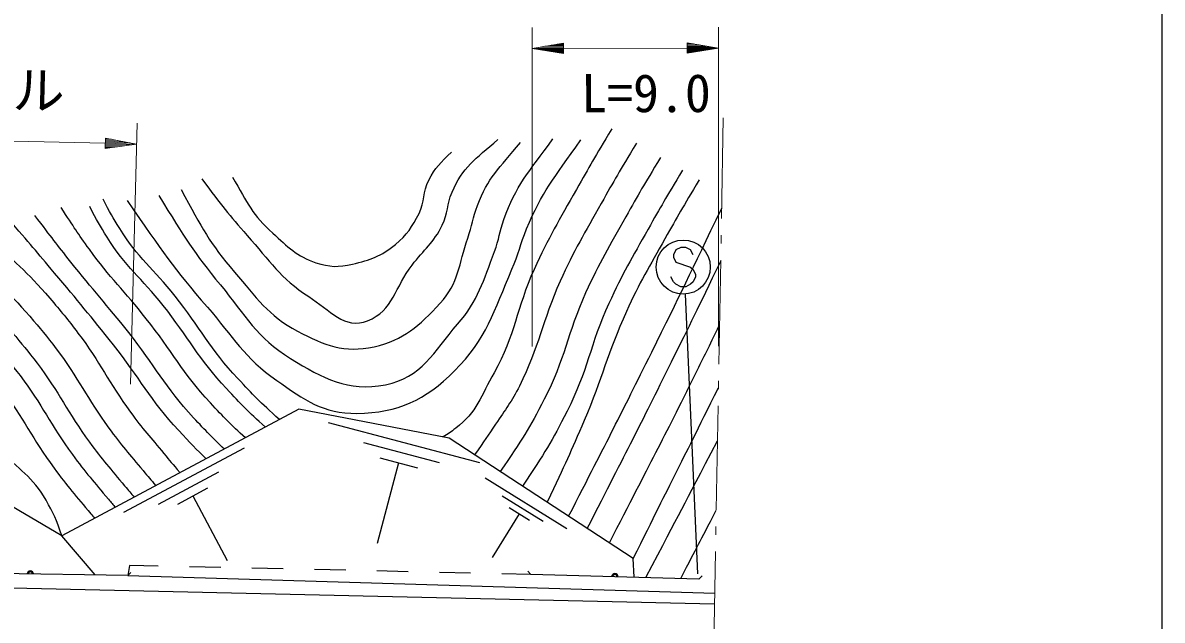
# Model space of a CAD drawing. Units: millimetres, scale not verified. Extents: x 40000 to 680000, y 20000 to 380000.
# Drawn here: x 524277 to 579000, y 307773 to 336471 of the extents above; entities that cross this region are included whole.
import ezdxf
from ezdxf.enums import TextEntityAlignment as Align

# ---------------------------------------------------------------- set-up
doc = ezdxf.new("R2010")
doc.units = ezdxf.units.MM
doc.header["$LTSCALE"] = 1000
for name, color, linetype, lineweight in [('M-BGD', 7, 'Continuous', 25), ('M-BGD-HTXT', 7, 'Continuous', 13), ('M-STR-HTXT', 7, 'Continuous', 13), ('M-STR-STRC', 7, 'Continuous', 25), ('M-TTL-BAND', 7, 'Continuous', 25)]:
    doc.layers.add(name, color=color, linetype=linetype, lineweight=lineweight)
doc.styles.add('ＭＳ ゴシック', font='')
doc.styles.get('ＭＳ ゴシック').set_extended_font_data('MS Gothic')

msp = doc.modelspace()

# ---------------------------------------------------------------- linework, layer by layer
at = {"layer": 'M-BGD'}
for p, q in [((538949, 317272), (546219, 315343)), ((540638, 316305), (544273, 315341)), ((529137, 312967), (534932, 316059)), ((542327, 315338), (541298, 311461)), ((541418, 315579), (543235, 315097)), ((530792, 313353), (533689, 314899)), ((531722, 313354), (533171, 314127)), ((546487, 314616), (550405, 312182)), ((532447, 313740), (534096, 310649)), ((547304, 313747), (549263, 312529)), ((547632, 313181), (548611, 312572)), ((548121, 312877), (546823, 310787)), ((529318, 309920), (504955, 310320)), ((529397, 310407), (529318, 309920)), ((530786, 310376), (529397, 310407)), ((533786, 310308), (532286, 310342)), ((499552, 309870), (557503, 308560)), ((529471, 310067), (529318, 309920)), ((529318, 309920), (557512, 309074)), ((536785, 310240), (535285, 310274)), ((539784, 310172), (538285, 310206)), ((542783, 310104), (541284, 310138)), ((545783, 310036), (544283, 310070)), ((548671, 309970), (547282, 310002)), ((548671, 309970), (548525, 310124)), ((556751, 309752), (548671, 309970)), ((556905, 309898), (556751, 309752))]:
    msp.add_line(p, q, dxfattribs=at)
for points in [[(553633, 309836), (553593, 310735), (544749, 316522), (537542, 317905), (526150, 311827)], [(527751, 309945), (526150, 311827), (523198, 313566), (518491, 315410), (511228, 315427), (508201, 313849), (504956, 310947)]]:
    msp.add_lwpolyline(points, dxfattribs=at)
for centre, radius, start, end in [((524636, 309996), 150, 359.0586, 179.0586), ((524636, 309996), 120, 359.0586, 179.0586), ((524636, 309996), 100, 359.0586, 179.0586), ((524636, 309996), 100, 359.0586, 179.0586), ((524636, 309996), 100, 359.0586, 179.0586), ((524636, 309996), 100, 359.0586, 179.0586), ((552711, 309861), 150, 358.4518, 178.4518), ((552711, 309861), 120, 358.4518, 178.4518), ((552711, 309861), 100, 358.4518, 178.4518), ((552711, 309861), 100, 358.4518, 178.4518), ((552711, 309861), 100, 358.4518, 178.4518), ((552711, 309861), 100, 358.4518, 178.4518)]:
    msp.add_arc(centre, radius, start, end, dxfattribs=at)
for points, knots in [([(552562, 331375), (551726, 329985), (551508, 329611), (550863, 328463), (550034, 326985), (549534, 326171), (548836, 324626), (547979, 322732), (547929, 321477), (546912, 319664), (546292, 318559), (546081, 317755), (545068, 316995), (544833, 316819), (544735, 316728), (544442, 316581)], [0, 0, 0, 0, 1, 1, 1, 2, 2, 2, 3, 3, 3, 4, 4, 4, 5, 5, 5, 5]), ([(529283, 327930), (531010, 325455), (531500, 324701), (533141, 322810), (534382, 321379), (534920, 320369), (536477, 319291), (537813, 318367), (538698, 317680), (540322, 317709), (542319, 317743), (543598, 318337), (545013, 319747), (546565, 321293), (546896, 322622), (547772, 324630), (548094, 325369), (548165, 325826), (548475, 326571), (549226, 328373), (549758, 328960), (551072, 330841)], [0, 0, 0, 0, 1, 1, 1, 2, 2, 2, 3, 3, 3, 4, 4, 4, 5, 5, 5, 6, 6, 6, 7, 7, 7, 7]), ([(530811, 328172), (532084, 326110), (532479, 325453), (533771, 323877), (534979, 322404), (535511, 321341), (537135, 320345), (538711, 319379), (539880, 318740), (541697, 319084), (543433, 319412), (544000, 320662), (545159, 321995), (546161, 323149), (546389, 324056), (546931, 325485), (547152, 326070), (547175, 326431), (547384, 327019), (547977, 328687), (548536, 329236), (549737, 330890)], [0, 0, 0, 0, 1, 1, 1, 2, 2, 2, 3, 3, 3, 4, 4, 4, 5, 5, 5, 6, 6, 6, 7, 7, 7, 7]), ([(531879, 328463), (532901, 326580), (533245, 325895), (534449, 324494), (535504, 323264), (536043, 322414), (537475, 321656), (538768, 320970), (539718, 320594), (541147, 320912), (542594, 321233), (543309, 321911), (544317, 322998), (545222, 323973), (545213, 324876), (545651, 326131), (545860, 326731), (545884, 327097), (546111, 327689), (546623, 329029), (547134, 329470), (548184, 330720)], [0, 0, 0, 0, 1, 1, 1, 2, 2, 2, 3, 3, 3, 4, 4, 4, 5, 5, 5, 6, 6, 6, 7, 7, 7, 7]), ([(532874, 328973), (533856, 327657), (534155, 327275), (535057, 326255), (536135, 325038), (536639, 324196), (538009, 323322), (539017, 322679), (539729, 321714), (540840, 322157), (542080, 322653), (542153, 323776), (542973, 324831), (543551, 325572), (544012, 325905), (544424, 326750), (544707, 327329), (544639, 327739), (544891, 328331), (545406, 329537), (546007, 329909), (547092, 330866)], [0, 0, 0, 0, 1, 1, 1, 2, 2, 2, 3, 3, 3, 4, 4, 4, 5, 5, 5, 6, 6, 6, 7, 7, 7, 7]), ([(553745, 330685), (552916, 329307), (552700, 328936), (552061, 327798), (551253, 326356), (550758, 325566), (550084, 324057), (549223, 322129), (549075, 320906), (548131, 319018), (547755, 318267), (547450, 317897), (546987, 317196), (546601, 316613), (546470, 316424), (545972, 315721)], [0, 0, 0, 0, 1, 1, 1, 2, 2, 2, 3, 3, 3, 4, 4, 4, 5, 5, 5, 5]), ([(534354, 329061), (535068, 327789), (535324, 327237), (536283, 326368), (537010, 325708), (537426, 325259), (538357, 324948), (539005, 324732), (539440, 324718), (540104, 324875), (540971, 325081), (541490, 325257), (542179, 325822), (542744, 326285), (542972, 326665), (543307, 327314), (543606, 327894), (543480, 328336), (543780, 328915), (544092, 329517), (544329, 329739), (544872, 330262)], [0, 0, 0, 0, 1, 1, 1, 2, 2, 2, 3, 3, 3, 4, 4, 4, 5, 5, 5, 6, 6, 6, 7, 7, 7, 7]), ([(554905, 330008), (554083, 328642), (553868, 328275), (553235, 327145), (552447, 325740), (551975, 324965), (551308, 323499), (550421, 321549), (550314, 320285), (549325, 318385), (548592, 316976), (548274, 316459), (547205, 314914)], [0, 0, 0, 0, 1, 1, 1, 2, 2, 2, 3, 3, 3, 4, 4, 4, 4]), ([(555962, 329391), (555147, 328035), (554933, 327671), (554305, 326551), (553537, 325178), (553075, 324422), (552423, 322990), (551525, 321014), (551402, 319741), (550415, 317808), (549671, 316353), (549353, 315824), (548273, 314216)], [0, 0, 0, 0, 1, 1, 1, 2, 2, 2, 3, 3, 3, 4, 4, 4, 4]), ([(556763, 328924), (555953, 327576), (555740, 327214), (555116, 326100), (554362, 324752), (553908, 324010), (553269, 322604), (552361, 320608), (552101, 319387), (551240, 317371), (550578, 315821), (550344, 315308), (549456, 313441)], [0, 0, 0, 0, 1, 1, 1, 2, 2, 2, 3, 3, 3, 4, 4, 4, 4]), ([(536611, 317408), (535636, 318285), (535357, 318576), (534609, 319380), (533281, 320805), (532794, 321817), (531588, 323347), (530574, 324632), (529790, 325193), (528931, 326586), (528597, 327128), (528463, 327330), (528130, 328005)], [0, 0, 0, 0, 1, 1, 1, 2, 2, 2, 3, 3, 3, 4, 4, 4, 4]), ([(534967, 316531), (534262, 317175), (533951, 317502), (533287, 318216), (531936, 319669), (531440, 320701), (530210, 322258), (529166, 323579), (528457, 324222), (527476, 325590), (526924, 326361), (526733, 326631), (526120, 327602)], [0, 0, 0, 0, 1, 1, 1, 2, 2, 2, 3, 3, 3, 4, 4, 4, 4]), ([(535928, 317044), (535071, 317819), (534776, 318128), (534060, 318897), (532723, 320333), (532231, 321354), (531016, 322895), (529990, 324195), (529198, 324764), (528327, 326173), (527980, 326735), (527842, 326945), (527495, 327647)], [0, 0, 0, 0, 1, 1, 1, 2, 2, 2, 3, 3, 3, 4, 4, 4, 4]), ([(550491, 312765), (552446, 316577), (552949, 317556), (554481, 320649), (555857, 323427), (556356, 324462), (557842, 327568)], [0, 0, 0, 0, 1, 1, 1, 2, 2, 2, 2]), ([(533084, 315526), (532625, 315962), (532308, 316299), (531769, 316879), (530391, 318364), (529885, 319418), (528626, 321006), (527547, 322368), (526922, 323115), (525805, 324446), (524931, 325486), (524649, 325817), (523548, 327092)], [0, 0, 0, 0, 1, 1, 1, 2, 2, 2, 3, 3, 3, 4, 4, 4, 4]), ([(533960, 315994), (533397, 316519), (533078, 316856), (532477, 317502), (531111, 318973), (530610, 320016), (529365, 321590), (528302, 322933), (527644, 323635), (526584, 324980), (525901, 325845), (525682, 326127), (524858, 327214)], [0, 0, 0, 0, 1, 1, 1, 2, 2, 2, 3, 3, 3, 4, 4, 4, 4]), ([(522390, 326349), (523938, 324944), (524434, 324556), (525569, 323243), (526119, 322606), (526418, 322239), (526927, 321569), (528005, 320151), (528394, 319205), (529447, 317768), (530037, 316964), (530414, 316548), (531052, 315781), (531353, 315418), (531449, 315302), (531828, 314856)], [0, 0, 0, 0, 1, 1, 1, 2, 2, 2, 3, 3, 3, 4, 4, 4, 5, 5, 5, 5]), ([(526150, 311827), (525895, 312618), (525755, 312906), (525394, 313545), (524764, 314661), (524045, 315020), (523186, 315971), (521016, 318375), (520014, 319929), (517654, 322146), (516229, 323485), (515704, 323960), (513869, 325422)], [0, 0, 0, 0, 1, 1, 1, 2, 2, 2, 3, 3, 3, 4, 4, 4, 4]), ([(521489, 325426), (523011, 324045), (523500, 323665), (524614, 322372), (525129, 321775), (525409, 321432), (525887, 320804), (526964, 319387), (527353, 318441), (528406, 317005), (529012, 316178), (529400, 315750), (530056, 314961), (530308, 314659), (530418, 314526), (530664, 314235)], [0, 0, 0, 0, 1, 1, 1, 2, 2, 2, 3, 3, 3, 4, 4, 4, 5, 5, 5, 5]), ([(520686, 324605), (522185, 323244), (522668, 322871), (523764, 321597), (524247, 321035), (524511, 320713), (524960, 320123), (526037, 318706), (526425, 317760), (527478, 316325), (528100, 315478), (528497, 315039), (529169, 314231), (529364, 313997), (529474, 313863), (529627, 313682)], [0, 0, 0, 0, 1, 1, 1, 2, 2, 2, 3, 3, 3, 4, 4, 4, 5, 5, 5, 5]), ([(551385, 312179), (553366, 316053), (553880, 317039), (555431, 320178), (556363, 322065), (556659, 322665), (557797, 325020)], [0, 0, 0, 0, 1, 1, 1, 2, 2, 2, 2]), ([(519979, 323881), (521458, 322539), (521935, 322173), (523015, 320914), (523471, 320384), (523721, 320081), (524144, 319524), (525221, 318107), (525608, 317161), (526661, 315727), (527297, 314861), (527702, 314414), (528389, 313588), (528524, 313425), (528619, 313311), (528715, 313195)], [0, 0, 0, 0, 1, 1, 1, 2, 2, 2, 3, 3, 3, 4, 4, 4, 5, 5, 5, 5]), ([(519213, 323097), (520670, 321775), (521141, 321415), (522204, 320174), (522629, 319678), (522863, 319395), (523259, 318874), (524336, 317458), (524723, 316512), (525776, 315078), (526426, 314193), (526840, 313735), (527542, 312891), (527613, 312806), (527673, 312734), (527727, 312668)], [0, 0, 0, 0, 1, 1, 1, 2, 2, 2, 3, 3, 3, 4, 4, 4, 5, 5, 5, 5]), ([(552447, 311484), (554472, 315420), (555002, 316417), (556584, 319607), (557038, 320524), (557184, 320814), (557742, 321957)], [0, 0, 0, 0, 1, 1, 1, 2, 2, 2, 2])]:
    msp.add_open_spline(points, degree=3, knots=knots, dxfattribs=at)
for points in [[(553593, 310735), (555641, 314836), (555641, 314836), (557688, 318937)], [(554206, 309821), (555924, 313107), (555924, 313107), (557643, 316394)], [(555875, 309776), (556729, 311421), (556729, 311421), (557583, 313066)]]:
    msp.add_open_spline(points, degree=3, dxfattribs=at)
at = {"layer": 'M-BGD-HTXT'}
for p, q in [((557920, 331904), (557834, 327072)), ((557819, 326272), (557812, 325872)), ((557798, 325072), (557708, 320073)), ((557694, 319273), (557687, 318873)), ((557673, 318073), (557583, 313074)), ((557569, 312274), (557562, 311874)), ((557548, 311074), (557461, 306242))]:
    msp.add_line(p, q, dxfattribs=at)
at = {"layer": 'M-STR-HTXT'}
for p, q in [((548748, 320921), (548748, 336241)), ((557688, 320937), (557688, 336257)), ((548748, 335241), (550248, 335493)), ((550249, 334993), (550248, 335493)), ((557688, 335257), (556188, 335504)), ((556188, 335504), (556189, 335004)), ((556488, 335455), (556188, 335454)), ((548748, 335241), (550248, 335243)), ((548748, 335241), (550249, 334993)), ((550248, 335293), (549048, 335291)), ((550249, 335193), (549049, 335191)), ((549348, 335342), (550248, 335343)), ((549349, 335142), (550249, 335143)), ((550248, 335393), (549648, 335392)), ((550249, 335093), (549649, 335092)), ((549948, 335443), (550248, 335443)), ((549949, 335043), (550249, 335043)), ((550248, 335243), (556188, 335254)), ((556188, 335404), (556788, 335405)), ((557088, 335356), (556188, 335354)), ((556188, 335304), (557388, 335306)), ((557688, 335257), (556188, 335254)), ((556188, 335204), (557388, 335206)), ((557088, 335156), (556188, 335154)), ((556188, 335104), (556788, 335105)), ((557688, 335257), (556189, 335004)), ((556489, 335055), (556189, 335054)), ((529457, 319112), (529764, 331645)), ((506727, 331209), (528240, 330682)), ((528246, 330932), (528234, 330432)), ((529740, 330645), (528234, 330432)), ((528237, 330532), (528836, 330517)), ((529138, 330560), (528238, 330582)), ((528239, 330632), (529439, 330602)), ((529740, 330645), (528240, 330682)), ((528242, 330732), (529441, 330702)), ((529143, 330760), (528243, 330782)), ((528244, 330832), (528844, 330817)), ((528545, 330874), (528245, 330882)), ((529740, 330645), (528246, 330932)), ((528535, 330474), (528235, 330482))]:
    msp.add_line(p, q, dxfattribs=at)
at = {"layer": 'M-STR-STRC'}
for p, q in [((555877, 325681), (555641, 325563)), ((556114, 325681), (555877, 325681)), ((556350, 325563), (556114, 325681)), ((555641, 325563), (555523, 325326)), ((555523, 325326), (555523, 325208)), ((555523, 325208), (555641, 324972)), ((556468, 325326), (556350, 325563)), ((555641, 324972), (556350, 324735)), ((556350, 324735), (556468, 324617)), ((556468, 324617), (556586, 324381)), ((555523, 324026), (555404, 324263)), ((555641, 323908), (555523, 324026)), ((556468, 324026), (556350, 323908)), ((556586, 324263), (556468, 324026)), ((556586, 324381), (556586, 324263)), ((555877, 323790), (555641, 323908)), ((556114, 323790), (555877, 323790)), ((556094, 323438), (556681, 310004)), ((556350, 323908), (556114, 323790))]:
    msp.add_line(p, q, dxfattribs=at)
msp.add_circle((555995, 324735), 1300, dxfattribs=at)
at = {"layer": 'M-TTL-BAND'}
msp.add_line((579000, 20000), (579000, 370000), dxfattribs=at)

# ---------------------------------------------------------------- texts
at = {"layer": 'M-STR-HTXT', "style": 'ＭＳ ゴシック'}
for s, rotation, p in [('ガードケーブル', 358.597, (517508, 331945)), ('L=9.0', 0.103, (554208, 331628))]:
    msp.add_text(s, height=1833, rotation=rotation, dxfattribs=at).set_placement(p, align=Align.BOTTOM_CENTER)

doc.saveas('drawing.dxf')
